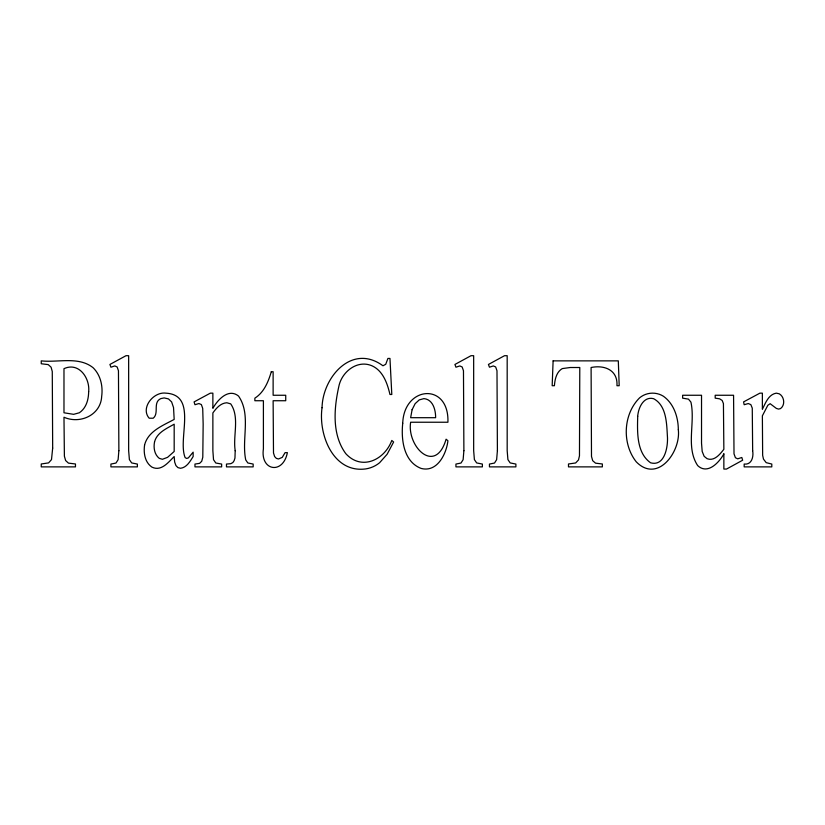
<?xml version="1.0" encoding="UTF-8"?>
<svg xmlns="http://www.w3.org/2000/svg" width="825" height="825" viewBox="0 0 825 825"><rect width="100%" height="100%" fill="white"/><g stroke="black" fill="none" stroke-linecap="round" stroke-linejoin="round"><path stroke-width="1.24" d="M235.197 450.687L234.96 458.04L234.145 460.649L232.867 462.536L230.804 463.681L226.473 464.062L226.473 466.878L253.162 466.878L253.162 464.062L247.83 462.969L245.737 459.917C241.374 439.137 251.347 414.573 238.549 396.082C228.535 387.822 217.573 399.877 212.871 408.313L212.871 393.154L210.344 393.154L194.081 401.909L194.968 404.724L198.918 403.549L201.362 404.57L202.713 408.396L203.156 424.112L202.795 457.246L201.713 461.288L199.598 463.361L194.968 464.062L194.968 466.878L221.647 466.878L221.647 464.062L215.789 463L213.52 459.68L212.871 450.687L212.871 412.933C216.253 408.241 220.605 403.095 226.834 402.765L230.711 403.868C239.889 417.202 232.784 435.672 235.197 450.687M553.111 360.865L552.173 385.718L554.41 385.718C554.905 379.428 556.349 372.085 562.248 368.6L570.199 367.507L579.789 367.507L579.47 455.812L578.5 459.917L575.644 462.969L568.487 463.98L568.487 466.878L602.353 466.878L602.353 463.98L595.537 463.165L592.69 460.701L591.494 456.442L591.102 367.507C604.426 364.753 617.987 370.012 616.956 385.718L619.193 385.718L618.307 360.865L553.111 360.865M52.676 448.109L51.501 459.608L48.592 462.887L41.25 463.98L41.25 466.878L75.467 466.878L75.467 463.98L68.444 463.124L65.629 460.546L64.391 456.225L63.979 417.233C80.077 424.421 100.836 415.068 101.681 396.361C103.043 386.141 100.64 375.148 93.122 367.733C78.592 356.091 58.152 362.752 41.25 360.865L41.25 363.753L48.232 364.619L51.088 367.197L52.274 371.518L52.676 448.109M752.658 450.77C753.73 456.689 751.802 465.011 744.171 464.062L744.171 466.878L771.798 466.878L771.798 464.062L766.198 462.65L763.486 459.133L762.651 455.359L762.372 415.821L767.848 405.271L770.148 403.703L776.377 408.427L778.563 409.097L780.543 408.571C785.441 404.993 784.358 396.67 779.233 393.803L776.273 393.154C768.498 394.453 765.497 403.074 762.372 409.252L762.372 393.154L759.897 393.154L743.583 401.909L744.171 404.724L748.296 403.549L750.853 404.642L752.266 408.117L752.658 450.77M322.049 407.736C318.213 434.641 333.259 473.457 365.898 468.889A28.349 28.349 0 0 0 379.603 462.732L387.121 454.266L393.628 442.014L391.803 440.447C384.532 459.999 361.608 470.962 345.799 453.668C331.763 434.579 333.96 408.416 338.817 386.502C341.674 371.848 357.328 359.37 372.096 365.846C383.151 370.93 387.368 383.501 389.967 394.484L391.803 394.484L389.967 358.442L387.915 358.442L385.729 364.299L382.965 365.784C351.945 342.994 322.606 377.303 322.049 407.736M402.724 423.328C401.002 439.612 403.652 461.742 421.152 468.435C437.271 472.653 446.418 453.905 447.923 440.767L446.098 439.199C435.383 475.592 406.694 446.49 410.644 422.235L447.923 422.235C449.264 382.058 403.899 385.729 402.724 423.328M637.704 416.388C637.312 431.898 636.384 452.76 650.595 462.804C665.146 466.857 668.25 445.655 667.373 435.755C666.641 423.081 666.394 405.498 653.627 398.702C643.438 395.959 638.23 408.169 637.704 416.388M118.872 450.687L118.109 459.68L115.985 463.042L110.921 464.062L110.921 466.878L137.373 466.878L137.373 464.062L131.66 462.928L129.391 459.608L128.648 450.687L128.648 355.699L125.998 355.699L109.921 364.454L110.921 367.197L114.809 365.939L117.14 366.96L118.46 370.755L118.872 450.687M463.887 450.687L463.124 459.68L461 463.042L455.936 464.062L455.936 466.878L482.377 466.878L482.377 464.062L476.664 462.928L474.396 459.608L473.663 450.687L473.663 355.699L471.013 355.699L454.936 364.454L455.936 367.197L459.824 365.939L462.144 366.96L463.475 370.755L463.887 450.687M497.403 450.687L496.629 459.68L494.515 463.042L489.452 464.062L489.452 466.878L515.893 466.878L515.893 464.062L510.18 462.928L507.911 459.608L507.179 450.687L507.179 355.699L504.529 355.699L488.441 364.454L489.452 367.197L493.34 365.939L495.66 366.96L496.99 370.755L497.403 450.687M678.325 429.743C680.934 451.708 657.597 483.739 636.23 461.804C621.823 443.582 623.102 414.191 639.633 397.805A20.398 20.398 0 0 1 663.403 396.237C673.942 403.755 678.253 417.244 678.325 429.743M144.581 445.026C143.426 452.925 144.818 462.278 151.882 467.094C161.246 471.756 168.331 462.309 174.178 456.555L174.653 462.031L175.942 465.62L177.942 467.62L180.541 468.28C186.77 467.517 190.111 461.34 193.143 456.555L193.143 452.172L188.368 457.885L186.718 458.432L185.161 457.648C177.323 438.828 198.021 395.01 165.928 393.154C153.553 391.432 140.209 407.942 149.17 418.203L153.172 418.223C159.431 413.294 152.491 402.404 160.834 398.588L164.165 397.918L168.475 398.918L171.621 401.909L173.539 407.571L174.178 419.42C162.917 425.514 148.005 431.217 144.581 445.026M154.533 441.952C153.388 447.738 154.399 454.534 159.287 458.36L162.401 459.288L167.578 457.339L174.178 451.471L174.178 424.184C166.619 428.546 156.894 432.589 154.533 441.952M88.657 391.741C88.533 399.702 86.285 408.045 79.344 412.768L73.642 414.336L63.979 412.778L63.979 368.682C78.953 361.732 90.121 378.242 88.657 391.741M412.098 409.695L410.644 417.698L435.621 417.698C435.724 410.087 433.032 399.403 423.895 398.619L419.265 399.888L415.15 403.662L412.098 409.695M271.301 371.724C268.362 381.686 264.052 392.391 254.863 398.155L254.863 400.733L263.402 400.733L263.402 448.893C260.143 470.858 283.037 474.922 287.378 452.647L285.079 452.647L282.253 457.38L278.479 458.978L276.344 458.37L274.622 456.555L273.498 452.997L273.127 400.733L285.728 400.733L285.728 395.257L273.127 395.257L273.127 371.724L271.301 371.724M723.855 453.894C719.132 462.516 707.561 475.014 697.672 465.589C685.462 447.057 695.527 422.678 690.927 402.146L688.483 399.135L682.626 398.155L682.626 395.257L701.528 395.257L701.528 443.19L702.188 451.471L704.148 456.318L707.046 458.669C714.244 461.557 719.988 454.276 723.855 449.285L723.432 403.6L722.174 400.465L719.586 398.805L715.192 398.155L715.192 395.257L733.569 395.257L734.013 453.853L735.426 457.731L737.694 458.824L741.819 457.493L742.644 460.226L726.505 469.064L723.855 469.064L723.855 453.894"/></g></svg>
